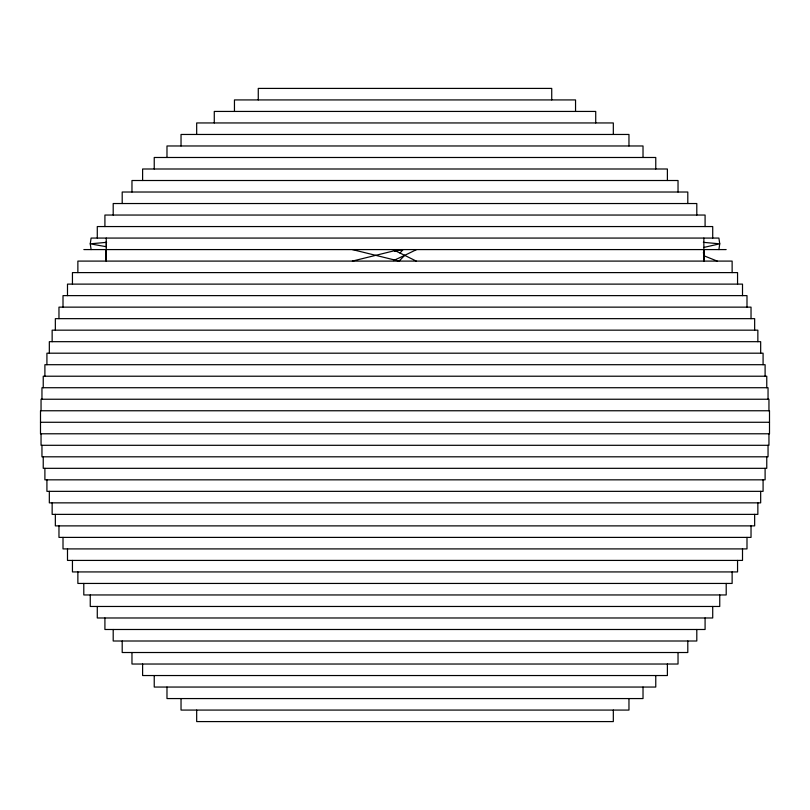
<?xml version="1.0" encoding="UTF-8"?>
<svg xmlns="http://www.w3.org/2000/svg" width="810" height="810" viewBox="0 0 810 810"><rect width="100%" height="100%" fill="white"/><g stroke="black" fill="none" stroke-linecap="round" stroke-linejoin="round"><path stroke-width="1.21" d="M105.857 249.581L105.857 259.656M703.87 261.093L704.022 249.581M718.905 249.581L719.746 243.83L718.905 238.069L91.095 238.069L90.254 243.83L91.095 249.581M703.374 253.034L704.143 249.581L704.163 261.093M399.998 253.034L403.066 249.581L394.591 251.272M416.553 249.581L404.716 255.342L399.087 261.093L352.391 249.581M393.508 260.567L404.716 255.342L416.229 261.093M352.391 261.093L399.087 249.581M703.961 247.394L719.746 243.83L703.374 242.332M106.626 242.332L90.254 243.83L106.15 246.706M83.845 249.581L726.155 249.581M40.5 422.273L769.5 422.273M703.971 255.778L717.204 261.093M392.88 249.581L404.716 255.342M105.978 249.581L106.13 261.093M768.953 410.761L768.953 399.239L41.047 399.239L41.047 410.761M768.953 433.785L768.953 445.298L41.047 445.298L41.047 433.785M768.042 399.239L768.042 387.727L41.958 387.727L41.958 399.239M768.042 445.298L768.042 456.81L41.958 456.81L41.958 445.298M766.766 387.727L766.766 376.215L43.234 376.215L43.234 387.727M766.766 456.81L766.766 468.322L43.234 468.322L43.234 456.81M765.106 376.215L765.106 364.702L44.894 364.702L44.894 376.215M765.106 468.322L765.106 479.834L44.894 479.834L44.894 468.322M763.081 364.702L763.081 353.19L46.919 353.19L46.919 364.702M763.081 479.834L763.081 491.346L46.919 491.346L46.919 479.834M760.671 353.19L760.671 341.678L49.329 341.678L49.329 353.19M760.671 491.346L760.671 502.858L49.329 502.858L49.329 491.346M757.856 341.678L757.856 330.166L52.144 330.166L52.144 341.678M757.856 502.858L757.856 514.37L52.144 514.37L52.144 502.858M754.657 330.166L754.657 318.654L55.343 318.654L55.343 330.166M754.657 514.37L754.657 525.882L55.343 525.882L55.343 514.37M751.032 318.654L751.032 307.142L58.968 307.142L58.968 318.654M751.032 525.882L751.032 537.394L58.968 537.394L58.968 525.882M746.992 307.142L746.992 295.63L63.008 295.63L63.008 307.142M746.992 537.394L746.992 548.907L63.008 548.907L63.008 537.394M742.507 295.63L742.507 284.118L67.493 284.118L67.493 295.63M742.507 548.907L742.507 560.419L67.493 560.419L67.493 548.907M737.556 284.118L737.556 272.606L72.444 272.606L72.444 284.118M737.556 560.419L737.556 571.931L72.444 571.931L72.444 560.419M732.129 272.606L732.129 261.093L77.871 261.093L77.871 272.606M732.129 571.931L732.129 583.443L77.871 583.443L77.871 571.931M726.206 583.443L726.206 594.955L83.794 594.955L83.794 583.443M719.746 594.955L719.746 606.467L90.254 606.467L90.254 594.955M712.719 238.069L712.719 226.557L97.281 226.557L97.281 238.069M712.719 606.467L712.719 617.979L97.281 617.979L97.281 606.467M705.085 226.557L705.085 215.045L104.915 215.045L104.915 226.557M705.085 617.979L705.085 629.491L104.915 629.491L104.915 617.979M703.86 238.069L703.86 249.581M696.803 215.045L696.803 203.533L113.197 203.533L113.197 215.045M696.803 629.491L696.803 641.004L113.197 641.004L113.197 629.491M687.801 203.533L687.801 192.021L122.199 192.021L122.199 203.533M687.801 641.004L687.801 652.516L122.199 652.516L122.199 641.004M678.031 192.021L678.031 180.508L131.969 180.508L131.969 192.021M678.031 652.516L678.031 664.028L131.969 664.028L131.969 652.516M667.389 180.508L667.389 168.996L142.611 168.996L142.611 180.508M667.389 664.028L667.389 675.54L142.611 675.54L142.611 664.028M655.766 168.996L655.766 157.484L154.234 157.484L154.234 168.996M655.766 675.54L655.766 687.052L154.234 687.052L154.234 675.54M643.019 157.484L643.019 145.972L166.981 145.972L166.981 157.484M643.019 687.052L643.019 698.564L166.981 698.564L166.981 687.052M628.965 145.972L628.965 134.46L181.035 134.46L181.035 145.972M628.965 698.564L628.965 710.076L181.035 710.076L181.035 698.564M613.322 134.46L613.322 122.948L196.678 122.948L196.678 134.46M613.322 710.076L613.322 721.588L196.678 721.588L196.678 710.076M595.725 122.948L595.725 111.436L214.275 111.436L214.275 122.948M575.546 111.436L575.546 99.924L234.454 99.924L234.454 111.436M551.731 99.924L551.731 88.411L258.269 88.411L258.269 99.924M106.353 241.522L106.353 246.129M106.242 238.069L106.242 249.581M769.5 410.761L40.5 410.761L40.5 433.785L769.5 433.785L769.5 410.761"/></g></svg>
